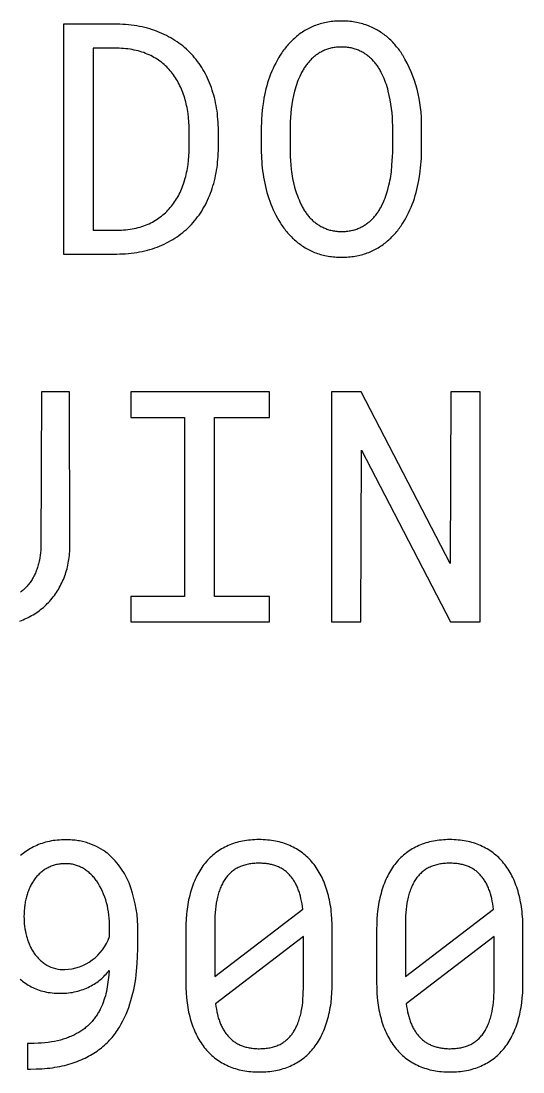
# Model space of a CAD drawing. Extents: x -150 to 1338, y -50 to 2906.
# Drawn here: x 618.1 to 705.5, y 265.1 to 448 of the extents above; entities that cross this region are included whole.
import ezdxf

# ---------------------------------------------------------------- set-up
doc = ezdxf.new("R2010")
doc.units = 0
doc.header["$MEASUREMENT"] = 0
doc.layers.get('0').update_dxf_attribs({"linetype": 'CONTINUOUS'})

msp = doc.modelspace()

# ---------------------------------------------------------------- linework, layer by layer
for p, q in [((634.77, 447.43), (625.52, 447.43)), ((625.52, 447.43), (625.52, 407.43)), ((634.77, 443.26), (630.68, 443.26)), ((630.68, 443.26), (630.68, 411.58)), ((647.38, 425.95), (647.38, 428.95)), ((652.47, 425.95), (652.47, 428.89)), ((659.93, 429.69), (659.93, 425.13)), ((664.93, 429.74), (664.93, 425.13)), ((682.79, 425.13), (682.79, 429.74)), ((687.82, 425.13), (687.82, 429.69)), ((630.68, 411.58), (634.77, 411.58)), ((625.52, 407.43), (634.77, 407.43)), ((621.64, 383.43), (621.55, 356.35)), ((626.55, 383.43), (621.64, 383.43)), ((626.61, 356.35), (626.55, 383.43)), ((637.21, 383.43), (637.21, 379.01)), ((661.38, 383.43), (637.21, 383.43)), ((661.38, 379.01), (661.38, 383.43)), ((677.29, 383.43), (672.12, 383.43)), ((672.12, 383.43), (672.12, 343.43)), ((692.81, 353.6), (677.29, 383.43)), ((692.89, 383.43), (692.81, 353.6)), ((698.03, 383.43), (692.89, 383.43)), ((698.03, 343.43), (698.03, 383.43)), ((637.21, 379.01), (646.58, 379.01)), ((646.58, 379.01), (646.58, 347.83)), ((651.8, 347.83), (651.8, 379.01)), ((651.8, 379.01), (661.38, 379.01)), ((677.26, 343.43), (677.34, 373.32)), ((677.34, 373.32), (692.86, 343.43)), ((646.58, 347.83), (637.21, 347.83)), ((637.21, 347.83), (637.21, 343.43)), ((661.38, 347.83), (651.8, 347.83)), ((661.38, 343.43), (661.38, 347.83)), ((637.21, 343.43), (661.38, 343.43)), ((672.12, 343.43), (677.26, 343.43)), ((692.86, 343.43), (698.03, 343.43)), ((651.82, 281.68), (667.14, 293.43)), ((685.02, 281.68), (700.34, 293.43)), ((651.82, 291), (651.82, 281.68)), ((685.02, 291), (685.02, 281.68)), ((633.48, 288.65), (633.48, 290.27)), ((638.45, 287.78), (638.45, 289.59)), ((646.8, 289.89), (646.8, 280.68)), ((672.27, 280.68), (672.27, 289.89)), ((680, 289.89), (680, 280.68)), ((705.47, 280.68), (705.47, 289.89)), ((667.25, 288.65), (651.96, 276.95)), ((667.25, 279.62), (667.25, 288.65)), ((700.45, 288.65), (685.16, 276.95)), ((700.45, 279.62), (700.45, 288.65)), ((619.76, 270.06), (619.25, 270.06)), ((619.25, 270.06), (619.25, 265.6)), ((619.25, 265.6), (619.76, 265.6))]:
    msp.add_line(p, q)
for points in [[(652.47, 428.89), (652.46, 429.4), (652.44, 429.91), (652.42, 430.41), (652.38, 430.9), (652.33, 431.39), (652.28, 431.88), (652.22, 432.35), (652.14, 432.83), (652.06, 433.29), (651.97, 433.75), (651.87, 434.21), (651.76, 434.65), (651.64, 435.1), (651.51, 435.53), (651.38, 435.96), (651.23, 436.39), (651.08, 436.81), (650.92, 437.23), (650.75, 437.63), (650.57, 438.03), (650.39, 438.42), (650.19, 438.81), (649.99, 439.18), (649.77, 439.55), (649.55, 439.91), (649.32, 440.26), (649.09, 440.61), (648.84, 440.94), (648.59, 441.27), (648.32, 441.59), (648.05, 441.91), (647.77, 442.21), (647.48, 442.52), (647.19, 442.81), (646.89, 443.09), (646.58, 443.37), (646.26, 443.64), (645.93, 443.89), (645.6, 444.14), (645.26, 444.38), (644.9, 444.62), (644.55, 444.84), (644.18, 445.06), (643.8, 445.26), (643.42, 445.46), (643.03, 445.65), (642.63, 445.83), (642.22, 446.01), (641.81, 446.17), (641.39, 446.33), (640.96, 446.47), (640.53, 446.61), (640.09, 446.74), (639.64, 446.85), (639.19, 446.96), (638.72, 447.05), (638.26, 447.13), (637.78, 447.21), (637.3, 447.27), (636.81, 447.32), (636.31, 447.37), (635.8, 447.4), (635.29, 447.42), (634.77, 447.43)], [(684.52, 442.05), (684.38, 442.27), (684.24, 442.49), (684.09, 442.7), (683.95, 442.91), (683.79, 443.12), (683.64, 443.32), (683.48, 443.52), (683.31, 443.72), (683.15, 443.91), (682.98, 444.1), (682.8, 444.28), (682.63, 444.47), (682.45, 444.64), (682.26, 444.82), (682.08, 444.99), (681.88, 445.15), (681.69, 445.32), (681.49, 445.47), (681.29, 445.63), (681.09, 445.78), (680.88, 445.92), (680.67, 446.06), (680.45, 446.2), (680.23, 446.33), (680.01, 446.45), (679.78, 446.58), (679.55, 446.69), (679.31, 446.81), (679.08, 446.92), (678.83, 447.02), (678.59, 447.12), (678.09, 447.31), (677.83, 447.39), (677.57, 447.48), (677.31, 447.55), (677.04, 447.62), (676.77, 447.68), (676.5, 447.74), (676.22, 447.79), (675.94, 447.84), (675.65, 447.88), (675.36, 447.91), (675.07, 447.94), (674.77, 447.96), (674.47, 447.97), (674.17, 447.98), (673.86, 447.98), (673.56, 447.98), (673.25, 447.97), (672.95, 447.96), (672.66, 447.94), (672.36, 447.91), (672.07, 447.88), (671.79, 447.84), (671.51, 447.79), (671.23, 447.74), (670.95, 447.68), (670.68, 447.62), (670.42, 447.55), (670.15, 447.48), (669.89, 447.39), (669.64, 447.31), (669.38, 447.21), (669.14, 447.12), (668.9, 447.02), (668.66, 446.91), (668.42, 446.81), (668.19, 446.69), (667.96, 446.57), (667.74, 446.45), (667.52, 446.32), (667.3, 446.19), (667.08, 446.05), (666.87, 445.91), (666.66, 445.76), (666.46, 445.61), (666.26, 445.45), (666.06, 445.29), (665.68, 444.96), (665.49, 444.79), (665.31, 444.62), (665.12, 444.44), (664.95, 444.26), (664.77, 444.07), (664.6, 443.88), (664.43, 443.69), (664.27, 443.5), (664.11, 443.3), (663.95, 443.09), (663.79, 442.89), (663.64, 442.68), (663.49, 442.46), (663.35, 442.24), (663.2, 442.02), (662.93, 441.58), (662.68, 441.13), (662.43, 440.66), (662.19, 440.2), (661.97, 439.72), (661.76, 439.23), (661.55, 438.73), (661.36, 438.23), (661.19, 437.72), (661.03, 437.2), (660.88, 436.68), (660.74, 436.16), (660.61, 435.63), (660.49, 435.09), (660.39, 434.55), (660.29, 434), (660.15, 432.92), (660.04, 431.84), (659.97, 430.76), (659.95, 430.22), (659.93, 429.69)], [(647.38, 428.95), (647.37, 429.7), (647.32, 430.44), (647.26, 431.17), (647.17, 431.88), (647.12, 432.23), (647.06, 432.57), (647, 432.92), (646.93, 433.26), (646.85, 433.59), (646.77, 433.92), (646.68, 434.25), (646.59, 434.58), (646.49, 434.9), (646.38, 435.22), (646.27, 435.53), (646.16, 435.84), (646.03, 436.14), (645.9, 436.43), (645.77, 436.72), (645.63, 437.01), (645.48, 437.29), (645.33, 437.56), (645.17, 437.83), (645, 438.09), (644.83, 438.35), (644.65, 438.6), (644.47, 438.84), (644.28, 439.08), (644.08, 439.32), (643.88, 439.55), (643.67, 439.77), (643.46, 439.99), (643.24, 440.2), (643.01, 440.41), (642.78, 440.61), (642.54, 440.8), (642.29, 440.99), (642.04, 441.16), (641.78, 441.34), (641.51, 441.5), (641.24, 441.66), (640.96, 441.82), (640.67, 441.96), (640.38, 442.1), (640.08, 442.24), (639.77, 442.36), (639.46, 442.48), (639.14, 442.59), (638.82, 442.69), (638.48, 442.78), (638.14, 442.87), (637.8, 442.94), (637.44, 443.01), (637.08, 443.07), (636.71, 443.12), (636.34, 443.17), (635.96, 443.2), (635.57, 443.23), (635.18, 443.25), (634.77, 443.26)], [(682.02, 435.79), (681.92, 436.17), (681.81, 436.54), (681.69, 436.92), (681.57, 437.28), (681.43, 437.64), (681.29, 438), (681.14, 438.35), (680.98, 438.7), (680.81, 439.04), (680.72, 439.21), (680.63, 439.38), (680.53, 439.54), (680.44, 439.7), (680.34, 439.86), (680.24, 440.01), (680.13, 440.16), (680.03, 440.31), (679.92, 440.46), (679.8, 440.6), (679.69, 440.74), (679.57, 440.88), (679.45, 441.01), (679.2, 441.27), (679.08, 441.4), (678.95, 441.53), (678.81, 441.65), (678.68, 441.77), (678.54, 441.88), (678.4, 441.99), (678.25, 442.1), (678.1, 442.2), (677.95, 442.3), (677.8, 442.4), (677.65, 442.49), (677.49, 442.58), (677.33, 442.66), (677.16, 442.74), (676.99, 442.82), (676.82, 442.9), (676.65, 442.97), (676.47, 443.03), (676.29, 443.1), (676.11, 443.15), (675.92, 443.2), (675.73, 443.25), (675.54, 443.29), (675.34, 443.33), (675.14, 443.36), (674.94, 443.39), (674.73, 443.41), (674.52, 443.43), (674.3, 443.44), (674.08, 443.45), (673.86, 443.45), (673.64, 443.45), (673.43, 443.44), (673.22, 443.43), (673.01, 443.41), (672.8, 443.39), (672.6, 443.36), (672.4, 443.33), (672.21, 443.29), (672.02, 443.25), (671.83, 443.2), (671.64, 443.15), (671.46, 443.1), (671.28, 443.03), (671.1, 442.97), (670.93, 442.9), (670.76, 442.82), (670.59, 442.74), (670.43, 442.65), (670.27, 442.57), (670.11, 442.48), (669.95, 442.38), (669.8, 442.28), (669.65, 442.18), (669.5, 442.08), (669.36, 441.97), (669.22, 441.86), (669.08, 441.74), (668.94, 441.62), (668.81, 441.5), (668.68, 441.38), (668.55, 441.25), (668.3, 440.98), (668.18, 440.85), (668.06, 440.71), (667.95, 440.57), (667.84, 440.43), (667.73, 440.28), (667.62, 440.13), (667.52, 439.98), (667.41, 439.83), (667.32, 439.67), (667.22, 439.51), (667.13, 439.35), (667.03, 439.18), (666.94, 439.02), (666.86, 438.84), (666.61, 438.32), (666.46, 437.97), (666.31, 437.62), (666.18, 437.26), (666.05, 436.89), (665.92, 436.52), (665.81, 436.14), (665.7, 435.76), (665.52, 435), (665.37, 434.23), (665.23, 433.46), (665.13, 432.68), (665.05, 431.92), (665, 431.18), (664.96, 430.45), (664.93, 429.74)], [(634.77, 407.43), (635.29, 407.44), (635.8, 407.46), (636.31, 407.49), (636.81, 407.53), (637.3, 407.58), (637.78, 407.64), (638.26, 407.71), (638.72, 407.79), (639.19, 407.88), (639.64, 407.98), (640.09, 408.1), (640.53, 408.22), (640.96, 408.35), (641.39, 408.49), (641.81, 408.64), (642.22, 408.81), (642.63, 408.98), (643.03, 409.17), (643.42, 409.36), (643.8, 409.56), (644.18, 409.77), (644.55, 409.98), (644.9, 410.21), (645.26, 410.44), (645.6, 410.68), (645.93, 410.93), (646.26, 411.19), (646.58, 411.46), (646.89, 411.73), (647.19, 412.01), (647.48, 412.3), (647.77, 412.6), (648.05, 412.91), (648.32, 413.22), (648.59, 413.55), (648.84, 413.88), (649.09, 414.22), (649.32, 414.56), (649.55, 414.92), (649.77, 415.28), (649.99, 415.65), (650.19, 416.02), (650.39, 416.4), (650.57, 416.79), (650.75, 417.19), (650.92, 417.59), (651.08, 418), (651.23, 418.42), (651.38, 418.85), (651.51, 419.29), (651.64, 419.73), (651.76, 420.17), (651.87, 420.62), (651.97, 421.08), (652.06, 421.54), (652.14, 422.01), (652.22, 422.48), (652.28, 422.96), (652.33, 423.44), (652.38, 423.93), (652.42, 424.43), (652.44, 424.93), (652.46, 425.44), (652.47, 425.95)], [(634.77, 411.58), (635.18, 411.59), (635.57, 411.61), (635.96, 411.63), (636.34, 411.66), (636.71, 411.7), (637.08, 411.75), (637.44, 411.81), (637.8, 411.88), (638.14, 411.95), (638.48, 412.04), (638.82, 412.13), (639.14, 412.23), (639.46, 412.33), (639.77, 412.45), (640.08, 412.58), (640.38, 412.71), (640.67, 412.85), (640.96, 413), (641.24, 413.16), (641.51, 413.32), (641.78, 413.49), (642.04, 413.67), (642.29, 413.85), (642.54, 414.03), (642.78, 414.23), (643.01, 414.43), (643.24, 414.63), (643.46, 414.85), (643.67, 415.07), (643.88, 415.29), (644.08, 415.52), (644.28, 415.76), (644.47, 416), (644.66, 416.25), (644.84, 416.5), (645.01, 416.76), (645.18, 417.03), (645.34, 417.3), (645.49, 417.57), (645.64, 417.85), (645.78, 418.14), (645.92, 418.43), (646.04, 418.73), (646.17, 419.03), (646.28, 419.34), (646.39, 419.65), (646.49, 419.97), (646.68, 420.62), (646.77, 420.95), (646.85, 421.29), (646.93, 421.62), (647, 421.97), (647.06, 422.31), (647.12, 422.66), (647.17, 423.01), (647.26, 423.73), (647.32, 424.45), (647.37, 425.2), (647.38, 425.95)], [(659.93, 425.13), (659.95, 424.59), (659.97, 424.05), (660, 423.52), (660.04, 422.98), (660.1, 422.44), (660.16, 421.9), (660.23, 421.36), (660.32, 420.81), (660.41, 420.27), (660.52, 419.74), (660.64, 419.2), (660.77, 418.68), (660.9, 418.15), (661.06, 417.63), (661.22, 417.12), (661.39, 416.61), (661.58, 416.11), (661.79, 415.61), (662, 415.12), (662.23, 414.64), (662.47, 414.17), (662.72, 413.7), (662.98, 413.24), (663.26, 412.79), (663.4, 412.57), (663.55, 412.36), (663.7, 412.15), (663.85, 411.94), (664, 411.74), (664.16, 411.53), (664.32, 411.34), (664.49, 411.14), (664.66, 410.95), (664.83, 410.77), (665, 410.58), (665.18, 410.4), (665.36, 410.22), (665.54, 410.05), (665.73, 409.88), (665.92, 409.71), (666.12, 409.55), (666.31, 409.39), (666.52, 409.24), (666.72, 409.09), (666.93, 408.94), (667.14, 408.8), (667.35, 408.67), (667.57, 408.53), (667.79, 408.4), (668.02, 408.28), (668.25, 408.16), (668.48, 408.05), (668.71, 407.93), (668.95, 407.83), (669.19, 407.72), (669.44, 407.63), (669.69, 407.54), (669.95, 407.45), (670.21, 407.37), (670.47, 407.3), (670.74, 407.24), (671.01, 407.17), (671.28, 407.12), (671.56, 407.07), (671.84, 407.03), (672.13, 406.99), (672.42, 406.96), (672.71, 406.93), (673.01, 406.91), (673.31, 406.9), (673.61, 406.89), (673.92, 406.88), (674.22, 406.89), (674.53, 406.9), (674.83, 406.91), (675.12, 406.93), (675.41, 406.96), (675.7, 406.99), (675.99, 407.03), (676.27, 407.07), (676.54, 407.12), (676.82, 407.17), (677.08, 407.24), (677.35, 407.3), (677.61, 407.37), (677.87, 407.45), (678.12, 407.54), (678.37, 407.63), (678.62, 407.72), (678.86, 407.83), (679.1, 407.93), (679.34, 408.05), (679.58, 408.16), (679.81, 408.28), (680.03, 408.4), (680.26, 408.53), (680.48, 408.67), (680.69, 408.8), (680.9, 408.94), (681.11, 409.09), (681.32, 409.24), (681.52, 409.39), (681.72, 409.55), (681.91, 409.71), (682.1, 409.88), (682.29, 410.05), (682.47, 410.22), (682.65, 410.4), (682.83, 410.58), (683, 410.77), (683.17, 410.95), (683.34, 411.14), (683.5, 411.34), (683.66, 411.53), (683.82, 411.74), (683.97, 411.94), (684.12, 412.15), (684.27, 412.36), (684.41, 412.57), (684.55, 412.79), (684.82, 413.24), (685.09, 413.69), (685.34, 414.15), (685.57, 414.62), (685.8, 415.1), (686.01, 415.58), (686.21, 416.08), (686.39, 416.58), (686.56, 417.09), (686.72, 417.61), (686.87, 418.13), (687.01, 418.65), (687.13, 419.18), (687.25, 419.71), (687.35, 420.25), (687.52, 421.33), (687.59, 421.88), (687.66, 422.43), (687.71, 422.97), (687.75, 423.51), (687.78, 424.05), (687.81, 424.59), (687.82, 425.13)], [(664.93, 425.13), (664.96, 424.42), (665, 423.68), (665.05, 422.93), (665.13, 422.16), (665.18, 421.77), (665.24, 421.38), (665.3, 420.99), (665.37, 420.6), (665.54, 419.83), (665.73, 419.05), (665.84, 418.68), (665.95, 418.31), (666.07, 417.94), (666.2, 417.57), (666.34, 417.21), (666.49, 416.85), (666.64, 416.49), (666.8, 416.14), (666.89, 415.97), (666.97, 415.8), (667.06, 415.63), (667.15, 415.46), (667.25, 415.3), (667.34, 415.14), (667.44, 414.98), (667.54, 414.82), (667.65, 414.67), (667.76, 414.52), (667.86, 414.37), (667.98, 414.23), (668.09, 414.08), (668.21, 413.94), (668.33, 413.81), (668.45, 413.67), (668.58, 413.54), (668.7, 413.42), (668.83, 413.29), (668.97, 413.17), (669.1, 413.06), (669.24, 412.95), (669.38, 412.84), (669.53, 412.73), (669.68, 412.63), (669.83, 412.53), (669.98, 412.43), (670.13, 412.34), (670.29, 412.25), (670.45, 412.16), (670.62, 412.08), (670.79, 411.99), (670.96, 411.92), (671.13, 411.85), (671.31, 411.78), (671.49, 411.72), (671.67, 411.66), (671.86, 411.61), (672.05, 411.56), (672.24, 411.52), (672.44, 411.48), (672.64, 411.45), (672.84, 411.42), (673.05, 411.4), (673.26, 411.38), (673.48, 411.37), (673.7, 411.37), (673.92, 411.36), (674.14, 411.37), (674.36, 411.37), (674.57, 411.38), (674.78, 411.4), (674.99, 411.42), (675.2, 411.45), (675.4, 411.48), (675.59, 411.52), (675.79, 411.56), (675.98, 411.61), (676.17, 411.66), (676.35, 411.72), (676.53, 411.78), (676.71, 411.85), (676.88, 411.92), (677.05, 411.99), (677.22, 412.08), (677.39, 412.16), (677.55, 412.25), (677.71, 412.34), (677.87, 412.43), (678.02, 412.53), (678.17, 412.63), (678.32, 412.73), (678.46, 412.84), (678.61, 412.95), (678.74, 413.06), (678.88, 413.17), (679.01, 413.29), (679.14, 413.42), (679.26, 413.54), (679.38, 413.67), (679.51, 413.81), (679.63, 413.94), (679.74, 414.08), (679.86, 414.22), (679.97, 414.37), (680.08, 414.52), (680.18, 414.67), (680.28, 414.82), (680.38, 414.97), (680.48, 415.13), (680.58, 415.29), (680.67, 415.45), (680.76, 415.61), (680.84, 415.78), (680.93, 415.94), (681.17, 416.47), (681.32, 416.82), (681.46, 417.18), (681.6, 417.54), (681.72, 417.91), (681.84, 418.28), (681.95, 418.65), (682.15, 419.41), (682.24, 419.8), (682.32, 420.19), (682.39, 420.57), (682.46, 420.96), (682.51, 421.35), (682.56, 421.74), (682.67, 422.91), (682.73, 423.66), (682.77, 424.4), (682.79, 425.13)], [(617.87, 343.57), (618.18, 343.68), (618.48, 343.8), (618.78, 343.93), (619.08, 344.07), (619.37, 344.21), (619.65, 344.36), (619.93, 344.51), (620.21, 344.67), (620.48, 344.84), (620.75, 345.01), (621.01, 345.19), (621.26, 345.37), (621.51, 345.56), (621.75, 345.75), (621.99, 345.95), (622.23, 346.16), (622.46, 346.37), (622.68, 346.59), (622.9, 346.81), (623.11, 347.05), (623.32, 347.28), (623.52, 347.52), (623.72, 347.77), (623.91, 348.02), (624.09, 348.28), (624.27, 348.54), (624.44, 348.8), (624.6, 349.08), (624.76, 349.35), (624.92, 349.63), (625.06, 349.91), (625.21, 350.2), (625.34, 350.5), (625.47, 350.8), (625.59, 351.1), (625.71, 351.41), (625.82, 351.72), (625.92, 352.03), (626.02, 352.34), (626.11, 352.66), (626.19, 352.98), (626.26, 353.31), (626.33, 353.63), (626.39, 353.96), (626.44, 354.29), (626.49, 354.63), (626.53, 354.97), (626.56, 355.31), (626.58, 355.65), (626.6, 356), (626.61, 356.35)], [(621.55, 356.35), (621.53, 355.9), (621.5, 355.46), (621.45, 355.03), (621.38, 354.59), (621.3, 354.17), (621.26, 353.96), (621.21, 353.74), (621.16, 353.54), (621.1, 353.33), (621.04, 353.12), (620.98, 352.91), (620.91, 352.71), (620.84, 352.51), (620.76, 352.31), (620.69, 352.11), (620.6, 351.92), (620.52, 351.73), (620.43, 351.54), (620.33, 351.35), (620.23, 351.17), (620.13, 350.99), (620.03, 350.81), (619.92, 350.64), (619.8, 350.47), (619.69, 350.3), (619.56, 350.14), (619.44, 349.97), (619.31, 349.82), (619.18, 349.66), (619.05, 349.52), (618.91, 349.37), (618.77, 349.23), (618.63, 349.09), (618.48, 348.96), (618.33, 348.83), (618.17, 348.71), (618.01, 348.59)], [(629.97, 304.85), (629.74, 304.93), (629.51, 305.01), (629.27, 305.07), (629.04, 305.14), (628.79, 305.2), (628.55, 305.25), (628.3, 305.3), (628.04, 305.34), (627.79, 305.38), (627.53, 305.41), (627.26, 305.44), (627, 305.46), (626.73, 305.48), (626.45, 305.49), (626.17, 305.5), (625.89, 305.5), (625.52, 305.5), (625.15, 305.48), (624.78, 305.46), (624.42, 305.43), (624.07, 305.39), (623.72, 305.35), (623.38, 305.29), (623.05, 305.22), (622.72, 305.15), (622.39, 305.07), (622.08, 304.98), (621.76, 304.88), (621.46, 304.77), (621.15, 304.65), (620.86, 304.53), (620.57, 304.39), (620.29, 304.26), (620.01, 304.11), (619.74, 303.96), (619.48, 303.81), (619.22, 303.64), (618.97, 303.47), (618.72, 303.3), (618.48, 303.12), (618.25, 302.93), (618.02, 302.74)], [(672.27, 289.89), (672.26, 290.81), (672.22, 291.71), (672.15, 292.58), (672.11, 293.01), (672.06, 293.43), (672, 293.84), (671.93, 294.24), (671.86, 294.64), (671.79, 295.03), (671.7, 295.42), (671.61, 295.8), (671.51, 296.17), (671.41, 296.53), (671.3, 296.89), (671.18, 297.25), (671.06, 297.6), (670.93, 297.93), (670.79, 298.27), (670.65, 298.59), (670.5, 298.91), (670.35, 299.22), (670.19, 299.52), (670.02, 299.82), (669.85, 300.11), (669.67, 300.39), (669.49, 300.67), (669.29, 300.94), (669.1, 301.2), (668.89, 301.45), (668.69, 301.7), (668.48, 301.93), (668.26, 302.17), (668.04, 302.39), (667.81, 302.6), (667.57, 302.81), (667.33, 303.01), (667.09, 303.21), (666.83, 303.39), (666.57, 303.57), (666.31, 303.74), (666.04, 303.9), (665.76, 304.06), (665.48, 304.2), (665.19, 304.34), (664.9, 304.48), (664.6, 304.6), (664.3, 304.72), (663.99, 304.83), (663.68, 304.94), (663.36, 305.03), (663.04, 305.12), (662.71, 305.2), (662.38, 305.27), (662.04, 305.33), (661.7, 305.38), (661.35, 305.43), (660.99, 305.46), (660.63, 305.49), (660.27, 305.51), (659.9, 305.52), (659.52, 305.53), (659.15, 305.52), (658.78, 305.51), (658.42, 305.49), (658.06, 305.46), (657.71, 305.43), (657.36, 305.38), (657.02, 305.33), (656.68, 305.27), (656.34, 305.2), (656.02, 305.12), (655.69, 305.03), (655.37, 304.94), (655.06, 304.83), (654.75, 304.72), (654.45, 304.6), (654.15, 304.48), (653.85, 304.34), (653.57, 304.2), (653.29, 304.06), (653.01, 303.9), (652.75, 303.74), (652.48, 303.57), (652.22, 303.39), (651.97, 303.21), (651.72, 303.01), (651.48, 302.81), (651.25, 302.6), (651.02, 302.39), (650.79, 302.17), (650.57, 301.93), (650.36, 301.7), (650.15, 301.45), (649.95, 301.2), (649.75, 300.94), (649.57, 300.67), (649.38, 300.39), (649.21, 300.11), (649.04, 299.82), (648.87, 299.52), (648.72, 299.22), (648.56, 298.91), (648.42, 298.59), (648.28, 298.27), (648.14, 297.93), (648.01, 297.6), (647.89, 297.25), (647.77, 296.89), (647.66, 296.53), (647.56, 296.17), (647.46, 295.8), (647.37, 295.42), (647.28, 295.03), (647.21, 294.64), (647.14, 294.24), (647.07, 293.84), (647.01, 293.43), (646.96, 293.01), (646.92, 292.58), (646.85, 291.71), (646.81, 290.81), (646.8, 289.89)], [(705.47, 289.89), (705.46, 290.81), (705.42, 291.71), (705.35, 292.58), (705.3, 293.01), (705.25, 293.43), (705.2, 293.84), (705.13, 294.24), (705.06, 294.64), (704.98, 295.03), (704.9, 295.42), (704.81, 295.8), (704.71, 296.17), (704.61, 296.53), (704.49, 296.89), (704.38, 297.25), (704.25, 297.6), (704.12, 297.93), (703.99, 298.27), (703.85, 298.59), (703.7, 298.91), (703.55, 299.22), (703.39, 299.52), (703.22, 299.82), (703.05, 300.11), (702.87, 300.39), (702.68, 300.67), (702.49, 300.94), (702.3, 301.2), (702.09, 301.45), (701.89, 301.7), (701.68, 301.93), (701.46, 302.17), (701.24, 302.39), (701.01, 302.6), (700.77, 302.81), (700.53, 303.01), (700.28, 303.21), (700.03, 303.39), (699.77, 303.57), (699.51, 303.74), (699.24, 303.9), (698.96, 304.06), (698.68, 304.2), (698.39, 304.34), (698.1, 304.48), (697.8, 304.6), (697.5, 304.72), (697.19, 304.83), (696.88, 304.94), (696.56, 305.03), (696.24, 305.12), (695.91, 305.2), (695.58, 305.27), (695.24, 305.33), (694.89, 305.38), (694.55, 305.43), (694.19, 305.46), (693.83, 305.49), (693.47, 305.51), (693.1, 305.52), (692.72, 305.53), (692.35, 305.52), (691.98, 305.51), (691.62, 305.49), (691.26, 305.46), (690.91, 305.43), (690.56, 305.38), (690.22, 305.33), (689.88, 305.27), (689.54, 305.2), (689.21, 305.12), (688.89, 305.03), (688.57, 304.94), (688.26, 304.83), (687.95, 304.72), (687.64, 304.6), (687.34, 304.48), (687.05, 304.34), (686.77, 304.2), (686.49, 304.06), (686.21, 303.9), (685.94, 303.74), (685.68, 303.57), (685.42, 303.39), (685.17, 303.21), (684.92, 303.01), (684.68, 302.81), (684.45, 302.6), (684.21, 302.39), (683.99, 302.17), (683.77, 301.93), (683.56, 301.7), (683.35, 301.45), (683.15, 301.2), (682.95, 300.94), (682.77, 300.67), (682.58, 300.39), (682.41, 300.11), (682.24, 299.82), (682.07, 299.52), (681.92, 299.22), (681.76, 298.91), (681.62, 298.59), (681.48, 298.27), (681.34, 297.93), (681.21, 297.6), (681.09, 297.25), (680.97, 296.89), (680.86, 296.53), (680.76, 296.17), (680.66, 295.8), (680.57, 295.42), (680.48, 295.03), (680.41, 294.64), (680.33, 294.24), (680.27, 293.84), (680.21, 293.43), (680.16, 293.01), (680.12, 292.58), (680.05, 291.71), (680.01, 290.81), (680, 289.89)], [(631.21, 298.4), (631.08, 298.57), (630.95, 298.74), (630.81, 298.91), (630.68, 299.07), (630.54, 299.23), (630.39, 299.38), (630.25, 299.52), (630.1, 299.66), (629.95, 299.79), (629.79, 299.92), (629.63, 300.05), (629.47, 300.17), (629.31, 300.28), (629.15, 300.39), (628.98, 300.49), (628.81, 300.59), (628.64, 300.68), (628.47, 300.76), (628.29, 300.84), (628.12, 300.92), (627.95, 300.98), (627.77, 301.05), (627.59, 301.1), (627.41, 301.15), (627.23, 301.2), (627.05, 301.24), (626.86, 301.27), (626.68, 301.29), (626.49, 301.32), (626.3, 301.33), (626.11, 301.34), (625.92, 301.34), (625.7, 301.34), (625.48, 301.33), (625.27, 301.32), (625.06, 301.3), (624.86, 301.27), (624.66, 301.24), (624.46, 301.21), (624.26, 301.17), (624.07, 301.12), (623.88, 301.07), (623.69, 301.01), (623.51, 300.95), (623.33, 300.88), (623.15, 300.8), (622.98, 300.72), (622.81, 300.64), (622.64, 300.55), (622.48, 300.46), (622.32, 300.36), (622.16, 300.25), (622.01, 300.15), (621.85, 300.04), (621.71, 299.92), (621.56, 299.8), (621.42, 299.68), (621.28, 299.55), (621.15, 299.42), (621.01, 299.28), (620.88, 299.14), (620.76, 299), (620.63, 298.85), (620.51, 298.69), (620.4, 298.54), (620.29, 298.38), (620.19, 298.22), (620.08, 298.06), (619.98, 297.89), (619.89, 297.71), (619.79, 297.54), (619.7, 297.36), (619.62, 297.17), (619.54, 296.99), (619.46, 296.79), (619.38, 296.6), (619.31, 296.4), (619.24, 296.2), (619.17, 295.99), (619.05, 295.57), (619, 295.35), (618.94, 295.14), (618.9, 294.92), (618.85, 294.7), (618.81, 294.48), (618.78, 294.26), (618.75, 294.03), (618.72, 293.81), (618.69, 293.58), (618.65, 293.11), (618.63, 292.64), (618.62, 292.16), (618.63, 291.73), (618.65, 291.3), (618.68, 290.87), (618.73, 290.44), (618.79, 290.02), (618.87, 289.59), (618.95, 289.17), (619.06, 288.75), (619.11, 288.55), (619.17, 288.35), (619.23, 288.15), (619.3, 287.95), (619.37, 287.76), (619.44, 287.57), (619.52, 287.38), (619.6, 287.19), (619.68, 287.01), (619.77, 286.83), (619.85, 286.65), (619.95, 286.48), (620.04, 286.31), (620.14, 286.14), (620.25, 285.97), (620.35, 285.81), (620.47, 285.65), (620.58, 285.49), (620.7, 285.34), (620.83, 285.19), (620.95, 285.05), (621.08, 284.91), (621.22, 284.77), (621.35, 284.63), (621.49, 284.5), (621.64, 284.38), (621.78, 284.26), (621.93, 284.14), (622.09, 284.02), (622.24, 283.91), (622.4, 283.81), (622.57, 283.7)], [(667.14, 293.43), (667.08, 293.91), (667.01, 294.38), (666.93, 294.83), (666.83, 295.27), (666.73, 295.69), (666.61, 296.1), (666.55, 296.3), (666.49, 296.49), (666.42, 296.68), (666.35, 296.87), (666.28, 297.06), (666.2, 297.24), (666.12, 297.41), (666.04, 297.58), (665.96, 297.75), (665.87, 297.92), (665.78, 298.08), (665.69, 298.24), (665.59, 298.39), (665.49, 298.54), (665.39, 298.69), (665.29, 298.83), (665.18, 298.97), (665.07, 299.11), (664.96, 299.24), (664.84, 299.37), (664.73, 299.5), (664.61, 299.62), (664.48, 299.74), (664.36, 299.85), (664.23, 299.96), (664.1, 300.07), (663.96, 300.17), (663.82, 300.27), (663.68, 300.36), (663.53, 300.45), (663.39, 300.54), (663.23, 300.62), (663.08, 300.7), (662.92, 300.77), (662.76, 300.84), (662.59, 300.91), (662.43, 300.97), (662.26, 301.03), (662.08, 301.08), (661.9, 301.13), (661.72, 301.18), (661.54, 301.22), (661.35, 301.26), (661.16, 301.29), (660.97, 301.32), (660.77, 301.35), (660.57, 301.37), (660.37, 301.39), (660.16, 301.4), (659.95, 301.41), (659.74, 301.42), (659.52, 301.42), (659.28, 301.42), (659.04, 301.41), (658.8, 301.4), (658.57, 301.38), (658.34, 301.36), (658.11, 301.33), (657.89, 301.29), (657.68, 301.26), (657.47, 301.21), (657.26, 301.16), (657.05, 301.11), (656.85, 301.05), (656.66, 300.98), (656.46, 300.91), (656.28, 300.84), (656.09, 300.75), (655.91, 300.67), (655.73, 300.58), (655.56, 300.48), (655.39, 300.38), (655.23, 300.27), (655.07, 300.16), (654.91, 300.04), (654.76, 299.92), (654.61, 299.79), (654.47, 299.66), (654.33, 299.52), (654.19, 299.38), (654.06, 299.23), (653.93, 299.07), (653.81, 298.91), (653.69, 298.75), (653.57, 298.58), (653.46, 298.41), (653.35, 298.23), (653.25, 298.05), (653.15, 297.86), (653.05, 297.67), (652.96, 297.47), (652.87, 297.27), (652.79, 297.07), (652.7, 296.85), (652.63, 296.64), (652.55, 296.42), (652.48, 296.19), (652.41, 295.96), (652.35, 295.73), (652.29, 295.49), (652.23, 295.24), (652.18, 294.99), (652.08, 294.48), (652, 293.95), (651.94, 293.39), (651.89, 292.82), (651.85, 292.23), (651.83, 291.62), (651.82, 291)], [(700.34, 293.43), (700.28, 293.91), (700.21, 294.38), (700.13, 294.83), (700.03, 295.27), (699.93, 295.69), (699.81, 296.1), (699.75, 296.3), (699.69, 296.49), (699.62, 296.68), (699.55, 296.87), (699.47, 297.06), (699.4, 297.24), (699.32, 297.41), (699.24, 297.58), (699.15, 297.75), (699.07, 297.92), (698.98, 298.08), (698.88, 298.24), (698.79, 298.39), (698.69, 298.54), (698.59, 298.69), (698.49, 298.83), (698.38, 298.97), (698.27, 299.11), (698.16, 299.24), (698.04, 299.37), (697.93, 299.5), (697.81, 299.62), (697.68, 299.74), (697.56, 299.85), (697.43, 299.96), (697.3, 300.07), (697.16, 300.17), (697.02, 300.27), (696.88, 300.36), (696.73, 300.45), (696.58, 300.54), (696.43, 300.62), (696.28, 300.7), (696.12, 300.77), (695.96, 300.84), (695.79, 300.91), (695.63, 300.97), (695.45, 301.03), (695.28, 301.08), (695.1, 301.13), (694.92, 301.18), (694.74, 301.22), (694.55, 301.26), (694.36, 301.29), (694.17, 301.32), (693.97, 301.35), (693.77, 301.37), (693.57, 301.39), (693.36, 301.4), (693.15, 301.41), (692.94, 301.42), (692.72, 301.42), (692.48, 301.42), (692.24, 301.41), (692, 301.4), (691.77, 301.38), (691.54, 301.36), (691.31, 301.33), (691.09, 301.29), (690.88, 301.26), (690.66, 301.21), (690.46, 301.16), (690.25, 301.11), (690.05, 301.05), (689.85, 300.98), (689.66, 300.91), (689.47, 300.84), (689.29, 300.75), (689.11, 300.67), (688.93, 300.58), (688.76, 300.48), (688.59, 300.38), (688.43, 300.27), (688.27, 300.16), (688.11, 300.04), (687.96, 299.92), (687.81, 299.79), (687.67, 299.66), (687.53, 299.52), (687.39, 299.38), (687.26, 299.23), (687.13, 299.07), (687.01, 298.91), (686.89, 298.75), (686.77, 298.58), (686.66, 298.41), (686.55, 298.23), (686.45, 298.05), (686.35, 297.86), (686.25, 297.67), (686.16, 297.47), (686.07, 297.27), (685.98, 297.07), (685.9, 296.85), (685.82, 296.64), (685.75, 296.42), (685.68, 296.19), (685.61, 295.96), (685.55, 295.73), (685.49, 295.49), (685.43, 295.24), (685.38, 294.99), (685.28, 294.48), (685.2, 293.95), (685.14, 293.39), (685.09, 292.82), (685.05, 292.23), (685.03, 291.62), (685.02, 291)], [(619.76, 265.6), (620.76, 265.62), (621.73, 265.66), (622.66, 265.74), (623.12, 265.78), (623.56, 265.84), (624, 265.9), (624.42, 265.97), (624.84, 266.05), (625.25, 266.14), (625.66, 266.23), (626.05, 266.33), (626.43, 266.43), (626.81, 266.55), (627.18, 266.67), (627.54, 266.8), (627.89, 266.93), (628.24, 267.06), (628.58, 267.21), (628.91, 267.35), (629.24, 267.51), (629.56, 267.66), (629.87, 267.83), (630.17, 267.99), (630.47, 268.17), (630.76, 268.35), (631.05, 268.53), (631.33, 268.72), (631.6, 268.92), (631.86, 269.12), (632.12, 269.32), (632.37, 269.53), (632.61, 269.74), (632.85, 269.96), (633.08, 270.18), (633.31, 270.41), (633.53, 270.64), (633.74, 270.87), (633.95, 271.11), (634.15, 271.35), (634.35, 271.6), (634.54, 271.85), (634.72, 272.11), (634.9, 272.37), (635.07, 272.63), (635.24, 272.9), (635.55, 273.45), (635.85, 274.01), (636.13, 274.58), (636.38, 275.15), (636.63, 275.74), (636.85, 276.33), (637.05, 276.93), (637.24, 277.54), (637.41, 278.16), (637.57, 278.78), (637.71, 279.41), (637.84, 280.04), (637.96, 280.68), (638.06, 281.32), (638.14, 281.97), (638.21, 282.62), (638.31, 283.94), (638.39, 285.24), (638.44, 286.52), (638.45, 287.78)], [(633.43, 282.73), (633.37, 281.91), (633.29, 281.1), (633.18, 280.29), (633.05, 279.49), (632.97, 279.1), (632.88, 278.71), (632.78, 278.33), (632.66, 277.96), (632.54, 277.58), (632.41, 277.21), (632.26, 276.85), (632.1, 276.49), (631.94, 276.14), (631.86, 275.97), (631.77, 275.8), (631.68, 275.63), (631.58, 275.47), (631.49, 275.3), (631.39, 275.14), (631.28, 274.98), (631.18, 274.82), (631.07, 274.66), (630.96, 274.5), (630.84, 274.35), (630.73, 274.2), (630.48, 273.9), (630.36, 273.75), (630.22, 273.61), (630.09, 273.47), (629.95, 273.33), (629.81, 273.2), (629.66, 273.07), (629.51, 272.94), (629.35, 272.81), (629.2, 272.68), (629.03, 272.56), (628.87, 272.44), (628.69, 272.32), (628.52, 272.21), (628.34, 272.09), (628.16, 271.98), (627.78, 271.76), (627.59, 271.66), (627.39, 271.56), (627.19, 271.46), (626.99, 271.37), (626.78, 271.28), (626.57, 271.19), (626.35, 271.1), (626.13, 271.02), (625.9, 270.94), (625.44, 270.79), (624.96, 270.65), (624.46, 270.52), (623.94, 270.41), (623.41, 270.32), (622.85, 270.24), (622.27, 270.18), (621.67, 270.13), (621.06, 270.09), (620.42, 270.07), (619.76, 270.06)], [(617.94, 281.26), (618.16, 281.07), (618.39, 280.89), (618.62, 280.72), (618.86, 280.55), (619.1, 280.38), (619.35, 280.22), (619.61, 280.07), (619.87, 279.92), (620, 279.85), (620.14, 279.78), (620.41, 279.65), (620.69, 279.54), (620.98, 279.42), (621.28, 279.32), (621.58, 279.23), (621.88, 279.15), (622.2, 279.07), (622.52, 279), (622.84, 278.95), (623.17, 278.9), (623.51, 278.86), (623.85, 278.83), (624.2, 278.8), (624.56, 278.79), (624.92, 278.79), (625.29, 278.79), (625.66, 278.8), (626.02, 278.83), (626.37, 278.86), (626.71, 278.9), (627.05, 278.95), (627.38, 279.01), (627.7, 279.08), (628.02, 279.17), (628.33, 279.26), (628.64, 279.36), (628.94, 279.46), (629.23, 279.57), (629.51, 279.69), (629.78, 279.82), (630.05, 279.95), (630.31, 280.09), (630.56, 280.23), (630.81, 280.38), (631.05, 280.53), (631.28, 280.69), (631.51, 280.85), (631.73, 281.02), (631.94, 281.19)], [(646.8, 280.68), (646.81, 279.75), (646.85, 278.85), (646.92, 277.98), (647.01, 277.13), (647.07, 276.72), (647.14, 276.31), (647.21, 275.91), (647.28, 275.52), (647.37, 275.13), (647.46, 274.75), (647.56, 274.37), (647.66, 274), (647.78, 273.65), (647.9, 273.3), (648.02, 272.95), (648.16, 272.62), (648.29, 272.29), (648.44, 271.96), (648.59, 271.65), (648.74, 271.34), (648.9, 271.04), (649.07, 270.74), (649.25, 270.45), (649.43, 270.17), (649.61, 269.9), (649.8, 269.63), (650, 269.37), (650.2, 269.12), (650.41, 268.87), (650.62, 268.64), (650.84, 268.41), (651.07, 268.19), (651.3, 267.98), (651.54, 267.77), (651.78, 267.57), (652.03, 267.38), (652.28, 267.2), (652.54, 267.02), (652.8, 266.85), (653.07, 266.69), (653.34, 266.54), (653.62, 266.39), (653.91, 266.25), (654.2, 266.12), (654.5, 265.99), (654.8, 265.88), (655.11, 265.77), (655.43, 265.67), (655.75, 265.58), (656.07, 265.49), (656.4, 265.42), (656.73, 265.35), (657.07, 265.29), (657.41, 265.23), (657.76, 265.19), (658.12, 265.15), (658.47, 265.13), (658.84, 265.11), (659.2, 265.09), (659.58, 265.09), (659.95, 265.09), (660.32, 265.11), (660.69, 265.13), (661.05, 265.15), (661.4, 265.19), (661.75, 265.23), (662.09, 265.29), (662.43, 265.35), (662.77, 265.42), (663.09, 265.49), (663.42, 265.58), (663.73, 265.67), (664.05, 265.77), (664.35, 265.88), (664.65, 265.99), (664.95, 266.12), (665.24, 266.25), (665.53, 266.39), (665.81, 266.54), (666.08, 266.69), (666.35, 266.85), (666.61, 267.02), (666.87, 267.2), (667.12, 267.38), (667.36, 267.57), (667.6, 267.77), (667.84, 267.98), (668.07, 268.19), (668.29, 268.41), (668.51, 268.64), (668.72, 268.87), (668.92, 269.12), (669.12, 269.37), (669.32, 269.63), (669.5, 269.9), (669.69, 270.17), (669.86, 270.45), (670.03, 270.74), (670.2, 271.04), (670.35, 271.34), (670.51, 271.65), (670.65, 271.96), (670.79, 272.29), (670.93, 272.62), (671.06, 272.95), (671.18, 273.3), (671.3, 273.65), (671.41, 274), (671.51, 274.37), (671.61, 274.75), (671.7, 275.13), (671.79, 275.52), (671.86, 275.91), (671.93, 276.31), (672, 276.72), (672.06, 277.13), (672.15, 277.98), (672.22, 278.85), (672.26, 279.75), (672.27, 280.68)], [(680, 280.68), (680.01, 279.75), (680.05, 278.85), (680.12, 277.98), (680.21, 277.13), (680.27, 276.72), (680.33, 276.31), (680.41, 275.91), (680.48, 275.52), (680.57, 275.13), (680.66, 274.75), (680.76, 274.37), (680.86, 274), (680.98, 273.65), (681.1, 273.3), (681.22, 272.95), (681.35, 272.62), (681.49, 272.29), (681.64, 271.96), (681.79, 271.65), (681.94, 271.34), (682.1, 271.04), (682.27, 270.74), (682.44, 270.45), (682.62, 270.17), (682.81, 269.9), (683, 269.63), (683.2, 269.37), (683.4, 269.12), (683.61, 268.87), (683.82, 268.64), (684.04, 268.41), (684.27, 268.19), (684.5, 267.98), (684.74, 267.77), (684.98, 267.57), (685.22, 267.38), (685.48, 267.2), (685.73, 267.02), (686, 266.85), (686.27, 266.69), (686.54, 266.54), (686.82, 266.39), (687.11, 266.25), (687.4, 266.12), (687.7, 265.99), (688, 265.88), (688.31, 265.77), (688.63, 265.67), (688.95, 265.58), (689.27, 265.49), (689.6, 265.42), (689.93, 265.35), (690.27, 265.29), (690.61, 265.23), (690.96, 265.19), (691.31, 265.15), (691.67, 265.13), (692.03, 265.11), (692.4, 265.09), (692.77, 265.09), (693.15, 265.09), (693.52, 265.11), (693.89, 265.13), (694.24, 265.15), (694.6, 265.19), (694.95, 265.23), (695.29, 265.29), (695.63, 265.35), (695.96, 265.42), (696.29, 265.49), (696.62, 265.58), (696.93, 265.67), (697.24, 265.77), (697.55, 265.88), (697.85, 265.99), (698.15, 266.12), (698.44, 266.25), (698.73, 266.39), (699.01, 266.54), (699.28, 266.69), (699.55, 266.85), (699.81, 267.02), (700.07, 267.2), (700.32, 267.38), (700.56, 267.57), (700.8, 267.77), (701.04, 267.98), (701.26, 268.19), (701.49, 268.41), (701.7, 268.64), (701.92, 268.87), (702.12, 269.12), (702.32, 269.37), (702.51, 269.63), (702.7, 269.9), (702.88, 270.17), (703.06, 270.45), (703.23, 270.74), (703.39, 271.04), (703.55, 271.34), (703.7, 271.65), (703.85, 271.96), (703.99, 272.29), (704.13, 272.62), (704.26, 272.95), (704.38, 273.3), (704.5, 273.65), (704.61, 274), (704.71, 274.37), (704.81, 274.75), (704.9, 275.13), (704.98, 275.52), (705.06, 275.91), (705.13, 276.31), (705.2, 276.72), (705.25, 277.13), (705.35, 277.98), (705.42, 278.85), (705.46, 279.75), (705.47, 280.68)], [(651.96, 276.95), (652.02, 276.48), (652.1, 276.03), (652.18, 275.58), (652.28, 275.16), (652.38, 274.75), (652.44, 274.54), (652.5, 274.35), (652.57, 274.15), (652.63, 273.96), (652.7, 273.78), (652.78, 273.59), (652.85, 273.41), (652.93, 273.24), (653.01, 273.06), (653.09, 272.9), (653.18, 272.73), (653.27, 272.57), (653.36, 272.41), (653.45, 272.25), (653.55, 272.1), (653.65, 271.95), (653.75, 271.81), (653.86, 271.67), (653.97, 271.53), (654.08, 271.4), (654.19, 271.27), (654.31, 271.14), (654.43, 271.02), (654.55, 270.9), (654.68, 270.78), (654.8, 270.67), (654.94, 270.57), (655.07, 270.46), (655.21, 270.36), (655.35, 270.27), (655.49, 270.18), (655.63, 270.09), (655.78, 270), (655.94, 269.92), (656.09, 269.85), (656.25, 269.77), (656.41, 269.71), (656.57, 269.64), (656.74, 269.58), (656.91, 269.53), (657.08, 269.47), (657.25, 269.42), (657.43, 269.38), (657.61, 269.34), (657.79, 269.3), (657.98, 269.27), (658.17, 269.24), (658.36, 269.21), (658.56, 269.19), (658.75, 269.17), (658.96, 269.16), (659.16, 269.15), (659.37, 269.14), (659.58, 269.14), (659.82, 269.15), (660.06, 269.15), (660.3, 269.17), (660.53, 269.18), (660.76, 269.21), (660.99, 269.24), (661.21, 269.27), (661.43, 269.31), (661.64, 269.36), (661.85, 269.41), (662.05, 269.46), (662.25, 269.52), (662.45, 269.59), (662.64, 269.66), (662.83, 269.74), (663.01, 269.82), (663.19, 269.9), (663.37, 270), (663.54, 270.09), (663.71, 270.2), (663.87, 270.31), (664.03, 270.42), (664.18, 270.54), (664.33, 270.66), (664.48, 270.79), (664.62, 270.93), (664.76, 271.07), (664.89, 271.21), (665.02, 271.36), (665.15, 271.52), (665.27, 271.68), (665.38, 271.84), (665.5, 272.01), (665.61, 272.19), (665.72, 272.37), (665.82, 272.56), (665.92, 272.75), (666.02, 272.94), (666.11, 273.14), (666.2, 273.34), (666.28, 273.55), (666.37, 273.76), (666.44, 273.98), (666.52, 274.2), (666.59, 274.43), (666.66, 274.66), (666.72, 274.9), (666.78, 275.14), (666.84, 275.38), (666.89, 275.63), (666.99, 276.15), (667.07, 276.68), (667.13, 277.23), (667.18, 277.8), (667.22, 278.39), (667.24, 279), (667.25, 279.62)], [(685.16, 276.95), (685.22, 276.48), (685.29, 276.03), (685.38, 275.58), (685.48, 275.16), (685.58, 274.75), (685.64, 274.54), (685.7, 274.35), (685.77, 274.15), (685.83, 273.96), (685.9, 273.78), (685.97, 273.59), (686.05, 273.41), (686.13, 273.24), (686.21, 273.06), (686.29, 272.9), (686.38, 272.73), (686.46, 272.57), (686.56, 272.41), (686.65, 272.25), (686.75, 272.1), (686.85, 271.95), (686.95, 271.81), (687.06, 271.67), (687.16, 271.53), (687.28, 271.4), (687.39, 271.27), (687.51, 271.14), (687.63, 271.02), (687.75, 270.9), (687.87, 270.78), (688, 270.67), (688.13, 270.57), (688.27, 270.46), (688.41, 270.36), (688.55, 270.27), (688.69, 270.18), (688.83, 270.09), (688.98, 270), (689.13, 269.92), (689.29, 269.85), (689.45, 269.77), (689.61, 269.71), (689.77, 269.64), (689.94, 269.58), (690.1, 269.53), (690.28, 269.47), (690.45, 269.42), (690.63, 269.38), (690.81, 269.34), (690.99, 269.3), (691.18, 269.27), (691.37, 269.24), (691.56, 269.21), (691.76, 269.19), (691.95, 269.17), (692.15, 269.16), (692.36, 269.15), (692.56, 269.14), (692.77, 269.14), (693.02, 269.15), (693.26, 269.15), (693.5, 269.17), (693.73, 269.18), (693.96, 269.21), (694.19, 269.24), (694.41, 269.27), (694.63, 269.31), (694.84, 269.36), (695.05, 269.41), (695.25, 269.46), (695.45, 269.52), (695.65, 269.59), (695.84, 269.66), (696.03, 269.74), (696.21, 269.82), (696.39, 269.9), (696.57, 270), (696.74, 270.09), (696.9, 270.2), (697.07, 270.31), (697.23, 270.42), (697.38, 270.54), (697.53, 270.66), (697.68, 270.79), (697.82, 270.93), (697.96, 271.07), (698.09, 271.21), (698.22, 271.36), (698.34, 271.52), (698.47, 271.68), (698.58, 271.84), (698.7, 272.01), (698.81, 272.19), (698.92, 272.37), (699.02, 272.56), (699.12, 272.75), (699.22, 272.94), (699.31, 273.14), (699.4, 273.34), (699.48, 273.55), (699.57, 273.76), (699.64, 273.98), (699.72, 274.2), (699.79, 274.43), (699.86, 274.66), (699.92, 274.9), (699.98, 275.14), (700.04, 275.38), (700.09, 275.63), (700.18, 276.15), (700.26, 276.68), (700.33, 277.23), (700.38, 277.8), (700.42, 278.39), (700.44, 279), (700.45, 279.62)]]:
    msp.add_lwpolyline(points)
for centre, radius, start, end in [((664.25, 430.02), 23.58, 359.1866, 30.6763), ((657.48, 429.59), 25.32, 0.342, 14.1644), ((626.82, 295.27), 10.08, 50.8909, 71.8208), ((624.87, 293.13), 12.98, 18.0522, 50.1652), ((619.77, 290.82), 13.73, 357.685, 33.5006), ((616.23, 289.82), 22.22, 359.3972, 19.2619), ((625.44, 291.43), 8.51, 271.9736, 340.9312), ((625.58, 289.1), 6.19, 240.8227, 271.3353), ((624.14, 290.2), 11.92, 310.8744, 321.1717)]:
    msp.add_arc(centre, radius, start, end)

doc.saveas('drawing.dxf')
